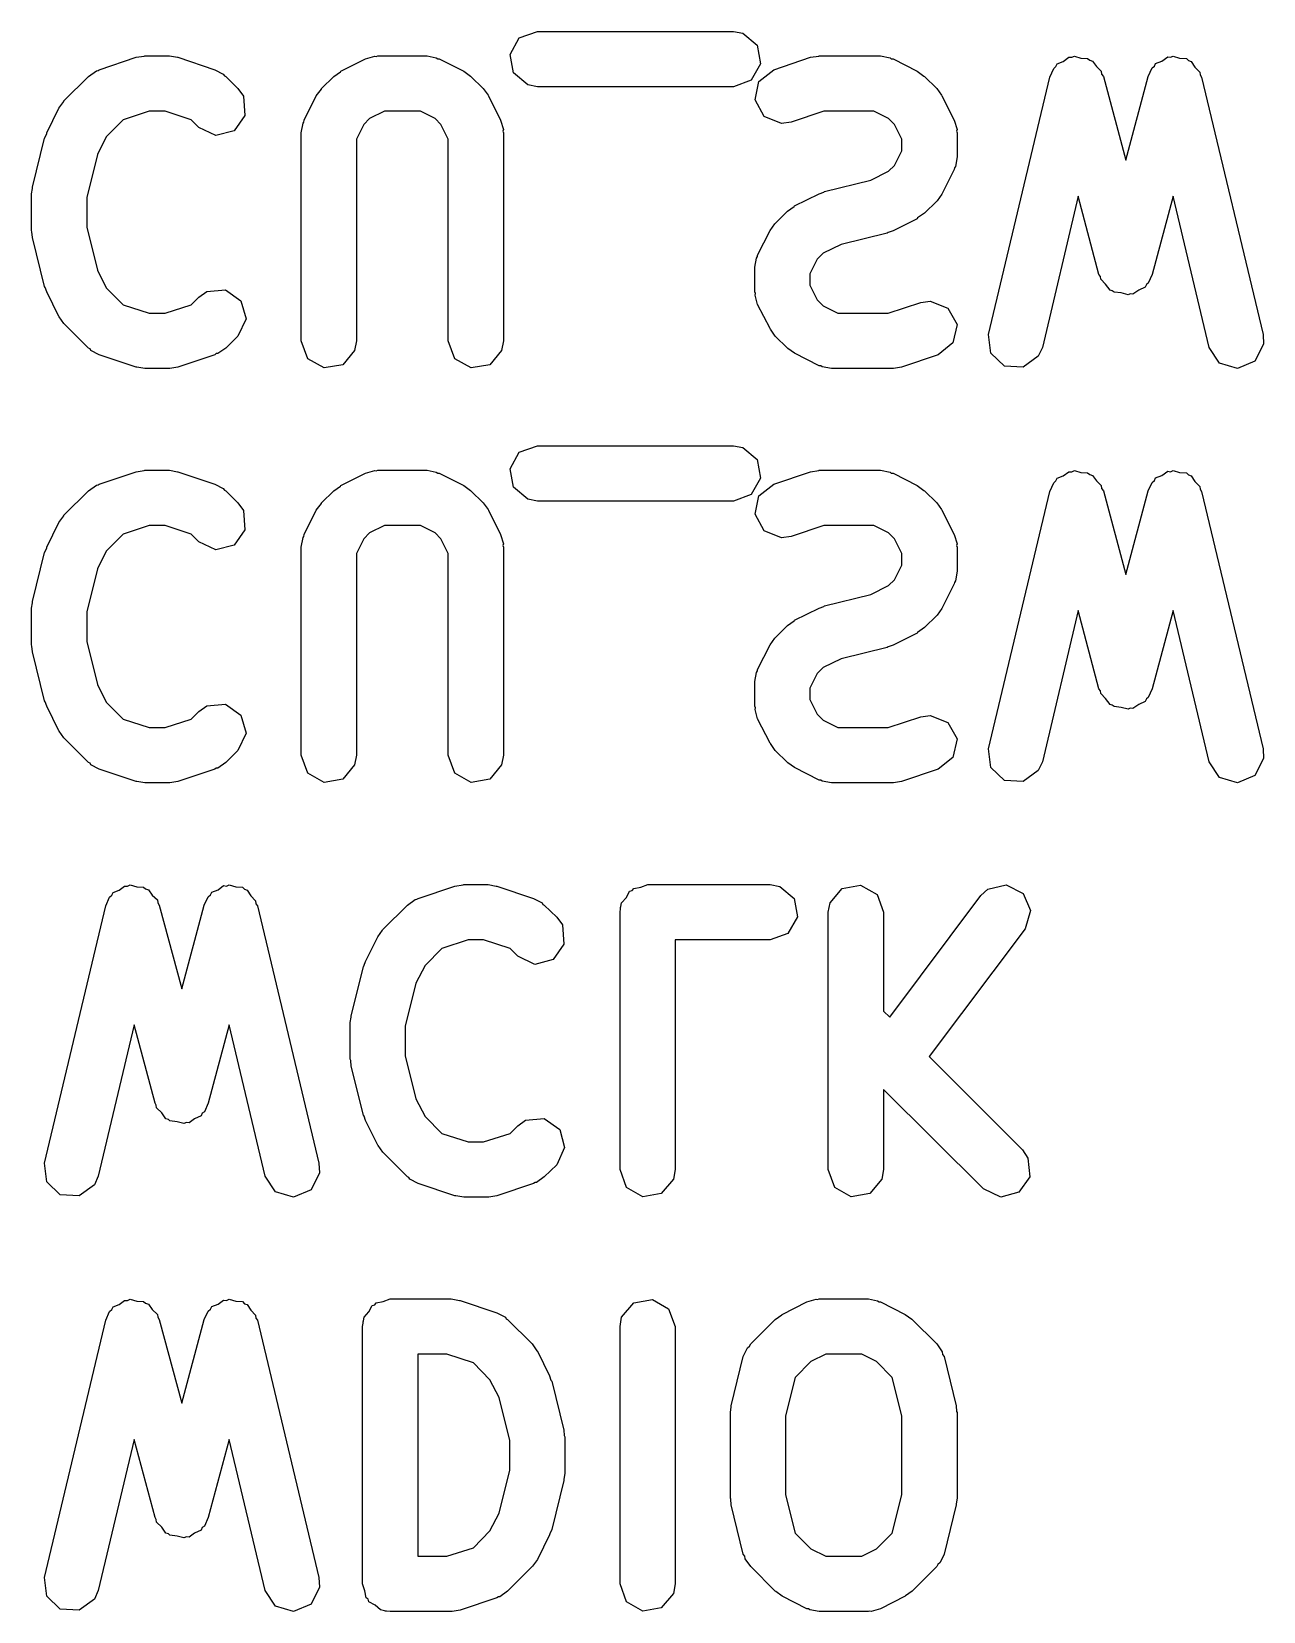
# Model space of a CAD drawing. Extents: x 101.2 to 197.2, y -144.3 to -85.8.
# Drawn here: x 115.624 to 118.973, y -118.83 to -114.533 of the extents above; entities that cross this region are included whole.
import ezdxf

# ---------------------------------------------------------------- set-up
doc = ezdxf.new("R2010")
doc.units = 0
doc.layers.add('BLACK', color=7, linetype='CONTINUOUS')

msp = doc.modelspace()

# ---------------------------------------------------------------- linework, layer by layer
at = {"layer": 'BLACK', "linetype": 'CONTINUOUS'}
for p, q in [((116.925, -114.595), (116.95, -114.55)), ((116.95, -114.55), (116.999, -114.533)), ((116.999, -114.533), (117.532, -114.533)), ((117.532, -114.533), (117.558, -114.537)), ((117.558, -114.537), (117.597, -114.57)), ((115.908, -114.603), (115.93, -114.6)), ((115.93, -114.6), (115.932, -114.599)), ((115.932, -114.599), (115.999, -114.599)), ((115.999, -114.599), (116.021, -114.603)), ((116.532, -114.607), (116.557, -114.6)), ((116.557, -114.6), (116.561, -114.601)), ((116.561, -114.601), (116.565, -114.599)), ((116.565, -114.599), (116.699, -114.599)), ((116.699, -114.599), (116.724, -114.604)), ((116.934, -114.645), (116.925, -114.595)), ((117.597, -114.57), (117.606, -114.621)), ((117.742, -114.603), (117.764, -114.6)), ((117.764, -114.6), (117.765, -114.599)), ((117.765, -114.599), (117.932, -114.599)), ((117.932, -114.599), (117.958, -114.604)), ((118.452, -114.603), (118.459, -114.6)), ((118.459, -114.6), (118.477, -114.605)), ((118.72, -114.603), (118.728, -114.6)), ((118.728, -114.6), (118.745, -114.605)), ((115.779, -114.655), (115.8, -114.64)), ((115.8, -114.64), (115.805, -114.639)), ((115.805, -114.639), (115.808, -114.637)), ((115.808, -114.637), (115.908, -114.603)), ((116.021, -114.603), (116.022, -114.603)), ((116.022, -114.603), (116.122, -114.637)), ((116.122, -114.637), (116.145, -114.649)), ((116.446, -114.655), (116.464, -114.642)), ((116.464, -114.642), (116.465, -114.641)), ((116.465, -114.641), (116.532, -114.607)), ((116.724, -114.604), (116.728, -114.607)), ((116.728, -114.607), (116.732, -114.607)), ((116.732, -114.607), (116.799, -114.641)), ((116.799, -114.641), (116.817, -114.654)), ((117.606, -114.621), (117.58, -114.665)), ((117.601, -114.669), (117.642, -114.637)), ((117.642, -114.637), (117.742, -114.603)), ((117.958, -114.604), (117.961, -114.607)), ((117.961, -114.607), (117.966, -114.607)), ((117.966, -114.607), (118.032, -114.641)), ((118.032, -114.641), (118.05, -114.654)), ((118.392, -114.657), (118.403, -114.633)), ((118.403, -114.633), (118.409, -114.628)), ((118.409, -114.628), (118.412, -114.621)), ((118.412, -114.621), (118.429, -114.614)), ((118.429, -114.614), (118.444, -114.603)), ((118.444, -114.603), (118.452, -114.603)), ((118.477, -114.605), (118.495, -114.606)), ((118.495, -114.606), (118.501, -114.611)), ((118.501, -114.611), (118.508, -114.613)), ((118.508, -114.613), (118.519, -114.628)), ((118.519, -114.628), (118.532, -114.641)), ((118.532, -114.641), (118.533, -114.649)), ((118.66, -114.655), (118.671, -114.632)), ((118.671, -114.632), (118.677, -114.627)), ((118.677, -114.627), (118.68, -114.62)), ((118.68, -114.62), (118.697, -114.613)), ((118.697, -114.613), (118.713, -114.602)), ((118.713, -114.602), (118.72, -114.603)), ((118.745, -114.605), (118.764, -114.606)), ((118.764, -114.606), (118.769, -114.612)), ((118.769, -114.612), (118.777, -114.614)), ((118.777, -114.614), (118.787, -114.63)), ((118.787, -114.63), (118.8, -114.643)), ((118.8, -114.643), (118.801, -114.651)), ((115.712, -114.721), (115.779, -114.655)), ((116.145, -114.649), (116.148, -114.653)), ((116.148, -114.653), (116.152, -114.655)), ((116.152, -114.655), (116.185, -114.688)), ((116.412, -114.688), (116.446, -114.655)), ((116.817, -114.654), (116.818, -114.655)), ((116.818, -114.655), (116.852, -114.688)), ((116.973, -114.678), (116.934, -114.645)), ((116.999, -114.683), (116.973, -114.678)), ((117.532, -114.683), (116.999, -114.683)), ((117.58, -114.665), (117.532, -114.683)), ((117.591, -114.719), (117.601, -114.669)), ((118.05, -114.654), (118.052, -114.655)), ((118.052, -114.655), (118.085, -114.688)), ((118.226, -115.357), (118.392, -114.657)), ((118.533, -114.649), (118.538, -114.655)), ((118.538, -114.655), (118.599, -114.883)), ((118.599, -114.883), (118.66, -114.655)), ((118.801, -114.651), (118.805, -114.657)), ((118.805, -114.657), (118.972, -115.357)), ((115.698, -114.741), (115.712, -114.723)), ((115.712, -114.723), (115.712, -114.721)), ((116.185, -114.688), (116.2, -114.709)), ((116.2, -114.709), (116.204, -114.761)), ((116.365, -114.774), (116.398, -114.708)), ((116.398, -114.708), (116.412, -114.69)), ((116.412, -114.69), (116.412, -114.688)), ((116.852, -114.688), (116.865, -114.706)), ((116.865, -114.706), (116.866, -114.708)), ((116.866, -114.708), (116.899, -114.774)), ((117.616, -114.764), (117.591, -114.719)), ((118.085, -114.688), (118.098, -114.706)), ((118.098, -114.706), (118.099, -114.708)), ((118.099, -114.708), (118.132, -114.774)), ((115.665, -114.808), (115.698, -114.741)), ((115.944, -114.749), (115.873, -114.773)), ((115.987, -114.749), (115.944, -114.749)), ((116.058, -114.773), (115.987, -114.749)), ((116.204, -114.761), (116.175, -114.803)), ((116.543, -114.769), (116.527, -114.786)), ((116.583, -114.749), (116.543, -114.769)), ((116.681, -114.749), (116.583, -114.749)), ((116.721, -114.769), (116.681, -114.749)), ((116.737, -114.786), (116.721, -114.769)), ((117.663, -114.783), (117.616, -114.764)), ((117.778, -114.749), (117.689, -114.779)), ((117.914, -114.749), (117.778, -114.749)), ((117.954, -114.769), (117.914, -114.749)), ((117.97, -114.786), (117.954, -114.769)), ((115.659, -114.823), (115.665, -114.811)), ((115.665, -114.811), (115.665, -114.808)), ((115.873, -114.773), (115.827, -114.819)), ((116.079, -114.794), (116.058, -114.773)), ((116.125, -114.816), (116.079, -114.794)), ((116.175, -114.803), (116.125, -114.816)), ((116.357, -114.808), (116.362, -114.782)), ((116.357, -115.374), (116.357, -114.808)), ((116.362, -114.782), (116.364, -114.779)), ((116.364, -114.779), (116.365, -114.774)), ((116.527, -114.786), (116.507, -114.826)), ((116.757, -114.826), (116.737, -114.786)), ((116.899, -114.774), (116.907, -114.799)), ((116.907, -114.799), (116.905, -114.804)), ((116.905, -114.804), (116.907, -114.808)), ((116.907, -114.808), (116.907, -115.374)), ((117.689, -114.779), (117.663, -114.783)), ((117.99, -114.826), (117.97, -114.786)), ((118.132, -114.774), (118.14, -114.799)), ((118.14, -114.799), (118.139, -114.804)), ((118.139, -114.804), (118.14, -114.808)), ((118.14, -114.808), (118.14, -114.874)), ((115.626, -114.956), (115.659, -114.823)), ((115.827, -114.819), (115.803, -114.867)), ((116.507, -114.826), (116.507, -115.374)), ((116.757, -115.374), (116.757, -114.826)), ((117.97, -114.897), (117.99, -114.857)), ((117.99, -114.857), (117.99, -114.826)), ((115.803, -114.867), (115.774, -114.984)), ((117.954, -114.913), (117.97, -114.897)), ((118.136, -114.9), (118.133, -114.904)), ((118.14, -114.874), (118.136, -114.9)), ((117.78, -114.968), (117.906, -114.937)), ((117.906, -114.937), (117.954, -114.913)), ((118.132, -114.908), (118.099, -114.975)), ((118.133, -114.904), (118.132, -114.908)), ((115.624, -114.974), (115.626, -114.96)), ((115.624, -115.074), (115.624, -114.974)), ((115.626, -114.96), (115.626, -114.956)), ((115.774, -114.984), (115.774, -115.065)), ((117.698, -115.007), (117.765, -114.974)), ((117.765, -114.974), (117.778, -114.97)), ((117.778, -114.97), (117.78, -114.968)), ((118.099, -114.975), (118.086, -114.993)), ((118.469, -114.981), (118.372, -115.392)), ((118.526, -115.194), (118.469, -114.981)), ((118.728, -114.981), (118.671, -115.194)), ((118.826, -115.392), (118.728, -114.981)), ((117.646, -115.055), (117.679, -115.021)), ((117.679, -115.021), (117.697, -115.009)), ((117.697, -115.009), (117.698, -115.007)), ((118.052, -115.027), (118.033, -115.04)), ((118.085, -114.994), (118.052, -115.027)), ((118.086, -114.993), (118.085, -114.994)), ((115.774, -115.065), (115.803, -115.182)), ((117.632, -115.074), (117.645, -115.056)), ((117.645, -115.056), (117.646, -115.055)), ((118.032, -115.042), (117.966, -115.075)), ((118.033, -115.04), (118.032, -115.042)), ((115.625, -115.078), (115.624, -115.074)), ((115.626, -115.093), (115.625, -115.078)), ((115.659, -115.226), (115.626, -115.093)), ((117.598, -115.141), (117.632, -115.074)), ((117.825, -115.112), (117.776, -115.136)), ((117.95, -115.081), (117.825, -115.112)), ((117.953, -115.079), (117.95, -115.081)), ((117.966, -115.075), (117.953, -115.079)), ((117.59, -115.174), (117.595, -115.149)), ((117.595, -115.149), (117.598, -115.145)), ((117.598, -115.145), (117.598, -115.141)), ((117.76, -115.152), (117.74, -115.192)), ((117.776, -115.136), (117.76, -115.152)), ((115.803, -115.182), (115.827, -115.23)), ((117.59, -115.241), (117.59, -115.174)), ((117.74, -115.192), (117.74, -115.223)), ((118.53, -115.199), (118.526, -115.194)), ((118.531, -115.206), (118.53, -115.199)), ((118.671, -115.194), (118.66, -115.217)), ((115.661, -115.229), (115.659, -115.226)), ((115.665, -115.241), (115.661, -115.229)), ((115.698, -115.308), (115.665, -115.241)), ((115.827, -115.23), (115.873, -115.276)), ((116.079, -115.255), (116.1, -115.24)), ((116.1, -115.24), (116.151, -115.235)), ((116.151, -115.235), (116.193, -115.265)), ((117.592, -115.245), (117.59, -115.241)), ((117.591, -115.25), (117.592, -115.245)), ((117.74, -115.223), (117.76, -115.263)), ((118.544, -115.22), (118.531, -115.206)), ((118.556, -115.236), (118.544, -115.22)), ((118.562, -115.238), (118.556, -115.236)), ((118.567, -115.242), (118.562, -115.238)), ((118.586, -115.244), (118.567, -115.242)), ((118.605, -115.249), (118.586, -115.244)), ((118.634, -115.236), (118.618, -115.247)), ((118.652, -115.228), (118.634, -115.236)), ((118.655, -115.221), (118.652, -115.228)), ((118.66, -115.217), (118.655, -115.221)), ((115.873, -115.276), (115.944, -115.299)), ((115.987, -115.299), (116.058, -115.276)), ((116.058, -115.276), (116.079, -115.255)), ((116.193, -115.265), (116.207, -115.314)), ((117.598, -115.275), (117.591, -115.25)), ((117.632, -115.341), (117.598, -115.275)), ((117.76, -115.263), (117.776, -115.279)), ((117.776, -115.279), (117.816, -115.299)), ((117.953, -115.299), (118.042, -115.27)), ((118.042, -115.27), (118.067, -115.266)), ((118.067, -115.266), (118.115, -115.285)), ((118.115, -115.285), (118.14, -115.33)), ((118.611, -115.246), (118.605, -115.249)), ((118.618, -115.247), (118.611, -115.246)), ((115.699, -115.309), (115.698, -115.308)), ((115.712, -115.327), (115.699, -115.309)), ((115.779, -115.394), (115.712, -115.327)), ((115.944, -115.299), (115.987, -115.299)), ((116.207, -115.314), (116.185, -115.361)), ((117.816, -115.299), (117.953, -115.299)), ((118.14, -115.33), (118.129, -115.38)), ((116.185, -115.361), (116.152, -115.394)), ((116.375, -115.423), (116.357, -115.374)), ((116.507, -115.374), (116.502, -115.4)), ((116.775, -115.423), (116.757, -115.374)), ((116.907, -115.374), (116.902, -115.4)), ((117.633, -115.342), (117.632, -115.341)), ((117.646, -115.361), (117.633, -115.342)), ((117.679, -115.394), (117.646, -115.361)), ((118.232, -115.408), (118.226, -115.357)), ((118.972, -115.357), (118.973, -115.383)), ((115.783, -115.396), (115.779, -115.394)), ((115.785, -115.4), (115.783, -115.396)), ((115.808, -115.412), (115.785, -115.4)), ((115.908, -115.446), (115.808, -115.412)), ((116.122, -115.412), (116.022, -115.446)), ((116.126, -115.409), (116.122, -115.412)), ((116.13, -115.409), (116.126, -115.409)), ((116.152, -115.394), (116.13, -115.409)), ((116.502, -115.4), (116.47, -115.439)), ((116.902, -115.4), (116.87, -115.439)), ((117.68, -115.395), (117.679, -115.394)), ((117.698, -115.408), (117.68, -115.395)), ((117.765, -115.442), (117.698, -115.408)), ((118.089, -115.412), (117.989, -115.446)), ((118.129, -115.38), (118.089, -115.412)), ((118.269, -115.443), (118.232, -115.408)), ((118.361, -115.416), (118.32, -115.446)), ((118.372, -115.392), (118.361, -115.416)), ((118.854, -115.435), (118.826, -115.392)), ((118.973, -115.383), (118.95, -115.429)), ((115.91, -115.446), (115.908, -115.446)), ((115.932, -115.449), (115.91, -115.446)), ((115.999, -115.449), (115.932, -115.449)), ((116, -115.449), (115.999, -115.449)), ((116.022, -115.446), (116, -115.449)), ((116.419, -115.448), (116.375, -115.423)), ((116.47, -115.439), (116.419, -115.448)), ((116.819, -115.448), (116.775, -115.423)), ((116.87, -115.439), (116.819, -115.448)), ((117.77, -115.442), (117.765, -115.442)), ((117.773, -115.445), (117.77, -115.442)), ((117.799, -115.449), (117.773, -115.445)), ((117.965, -115.449), (117.799, -115.449)), ((117.967, -115.449), (117.965, -115.449)), ((117.989, -115.446), (117.967, -115.449)), ((118.32, -115.446), (118.269, -115.443)), ((118.903, -115.449), (118.854, -115.435)), ((118.95, -115.429), (118.903, -115.449)), ((116.95, -115.677), (116.999, -115.66)), ((116.999, -115.66), (117.532, -115.66)), ((117.532, -115.66), (117.558, -115.664)), ((117.558, -115.664), (117.597, -115.697)), ((116.925, -115.722), (116.95, -115.677)), ((117.597, -115.697), (117.606, -115.748)), ((115.808, -115.764), (115.908, -115.73)), ((115.908, -115.73), (115.93, -115.727)), ((115.93, -115.727), (115.932, -115.726)), ((115.932, -115.726), (115.999, -115.726)), ((115.999, -115.726), (116.021, -115.73)), ((116.021, -115.73), (116.022, -115.73)), ((116.022, -115.73), (116.122, -115.764)), ((116.465, -115.768), (116.532, -115.734)), ((116.532, -115.734), (116.557, -115.727)), ((116.557, -115.727), (116.561, -115.728)), ((116.561, -115.728), (116.565, -115.726)), ((116.565, -115.726), (116.699, -115.726)), ((116.699, -115.726), (116.724, -115.731)), ((116.724, -115.731), (116.728, -115.734)), ((116.728, -115.734), (116.732, -115.734)), ((116.732, -115.734), (116.799, -115.768)), ((116.934, -115.772), (116.925, -115.722)), ((117.606, -115.748), (117.58, -115.792)), ((117.642, -115.764), (117.742, -115.73)), ((117.742, -115.73), (117.764, -115.727)), ((117.764, -115.727), (117.765, -115.726)), ((117.765, -115.726), (117.932, -115.726)), ((117.932, -115.726), (117.958, -115.731)), ((117.958, -115.731), (117.961, -115.734)), ((117.961, -115.734), (117.966, -115.734)), ((117.966, -115.734), (118.032, -115.768)), ((118.392, -115.784), (118.403, -115.76)), ((118.403, -115.76), (118.409, -115.755)), ((118.409, -115.755), (118.412, -115.748)), ((118.412, -115.748), (118.429, -115.741)), ((118.429, -115.741), (118.444, -115.73)), ((118.444, -115.73), (118.452, -115.73)), ((118.452, -115.73), (118.459, -115.727)), ((118.459, -115.727), (118.477, -115.732)), ((118.477, -115.732), (118.495, -115.733)), ((118.495, -115.733), (118.501, -115.738)), ((118.501, -115.738), (118.508, -115.74)), ((118.508, -115.74), (118.519, -115.755)), ((118.519, -115.755), (118.532, -115.768)), ((118.66, -115.782), (118.671, -115.759)), ((118.671, -115.759), (118.677, -115.754)), ((118.677, -115.754), (118.68, -115.747)), ((118.68, -115.747), (118.697, -115.74)), ((118.697, -115.74), (118.713, -115.729)), ((118.713, -115.729), (118.72, -115.73)), ((118.72, -115.73), (118.728, -115.727)), ((118.728, -115.727), (118.745, -115.732)), ((118.745, -115.732), (118.764, -115.733)), ((118.764, -115.733), (118.769, -115.739)), ((118.769, -115.739), (118.777, -115.741)), ((118.777, -115.741), (118.787, -115.757)), ((118.787, -115.757), (118.8, -115.77)), ((115.712, -115.848), (115.779, -115.782)), ((115.779, -115.782), (115.8, -115.767)), ((115.8, -115.767), (115.805, -115.766)), ((115.805, -115.766), (115.808, -115.764)), ((116.122, -115.764), (116.145, -115.776)), ((116.145, -115.776), (116.148, -115.78)), ((116.148, -115.78), (116.152, -115.782)), ((116.152, -115.782), (116.185, -115.815)), ((116.412, -115.815), (116.446, -115.782)), ((116.446, -115.782), (116.464, -115.769)), ((116.464, -115.769), (116.465, -115.768)), ((116.799, -115.768), (116.817, -115.781)), ((116.817, -115.781), (116.818, -115.782)), ((116.818, -115.782), (116.852, -115.815)), ((116.973, -115.805), (116.934, -115.772)), ((117.58, -115.792), (117.532, -115.81)), ((117.591, -115.846), (117.601, -115.796)), ((117.601, -115.796), (117.642, -115.764)), ((118.032, -115.768), (118.05, -115.781)), ((118.05, -115.781), (118.052, -115.782)), ((118.052, -115.782), (118.085, -115.815)), ((118.226, -116.484), (118.392, -115.784)), ((118.532, -115.768), (118.533, -115.776)), ((118.533, -115.776), (118.538, -115.782)), ((118.538, -115.782), (118.599, -116.01)), ((118.599, -116.01), (118.66, -115.782)), ((118.8, -115.77), (118.801, -115.778)), ((118.801, -115.778), (118.805, -115.784)), ((118.805, -115.784), (118.972, -116.484)), ((116.185, -115.815), (116.2, -115.836)), ((116.2, -115.836), (116.204, -115.888)), ((116.365, -115.901), (116.398, -115.835)), ((116.398, -115.835), (116.412, -115.817)), ((116.412, -115.817), (116.412, -115.815)), ((116.852, -115.815), (116.865, -115.833)), ((116.865, -115.833), (116.866, -115.835)), ((116.866, -115.835), (116.899, -115.901)), ((116.999, -115.81), (116.973, -115.805)), ((117.532, -115.81), (116.999, -115.81)), ((117.616, -115.891), (117.591, -115.846)), ((118.085, -115.815), (118.098, -115.833)), ((118.098, -115.833), (118.099, -115.835)), ((118.099, -115.835), (118.132, -115.901)), ((115.665, -115.935), (115.698, -115.868)), ((115.698, -115.868), (115.712, -115.85)), ((115.712, -115.85), (115.712, -115.848)), ((115.944, -115.876), (115.873, -115.9)), ((115.987, -115.876), (115.944, -115.876)), ((116.058, -115.9), (115.987, -115.876)), ((116.204, -115.888), (116.175, -115.93)), ((116.583, -115.876), (116.543, -115.896)), ((116.681, -115.876), (116.583, -115.876)), ((116.721, -115.896), (116.681, -115.876)), ((117.778, -115.876), (117.689, -115.906)), ((117.914, -115.876), (117.778, -115.876)), ((117.954, -115.896), (117.914, -115.876)), ((115.873, -115.9), (115.827, -115.946)), ((116.079, -115.921), (116.058, -115.9)), ((116.125, -115.943), (116.079, -115.921)), ((116.175, -115.93), (116.125, -115.943)), ((116.357, -115.935), (116.362, -115.909)), ((116.362, -115.909), (116.364, -115.906)), ((116.364, -115.906), (116.365, -115.901)), ((116.527, -115.913), (116.507, -115.953)), ((116.543, -115.896), (116.527, -115.913)), ((116.737, -115.913), (116.721, -115.896)), ((116.757, -115.953), (116.737, -115.913)), ((116.899, -115.901), (116.907, -115.926)), ((116.907, -115.926), (116.905, -115.931)), ((116.905, -115.931), (116.907, -115.935)), ((117.663, -115.91), (117.616, -115.891)), ((117.689, -115.906), (117.663, -115.91)), ((117.97, -115.913), (117.954, -115.896)), ((117.99, -115.953), (117.97, -115.913)), ((118.132, -115.901), (118.14, -115.926)), ((118.14, -115.926), (118.139, -115.931)), ((118.139, -115.931), (118.14, -115.935)), ((115.626, -116.083), (115.659, -115.95)), ((115.659, -115.95), (115.665, -115.938)), ((115.665, -115.938), (115.665, -115.935)), ((115.827, -115.946), (115.803, -115.994)), ((116.357, -116.501), (116.357, -115.935)), ((116.507, -115.953), (116.507, -116.501)), ((116.757, -116.501), (116.757, -115.953)), ((116.907, -115.935), (116.907, -116.501)), ((117.99, -115.984), (117.99, -115.953)), ((118.14, -115.935), (118.14, -116.001)), ((115.803, -115.994), (115.774, -116.111)), ((117.97, -116.024), (117.99, -115.984)), ((118.14, -116.001), (118.136, -116.027)), ((117.906, -116.064), (117.954, -116.04)), ((117.954, -116.04), (117.97, -116.024)), ((118.132, -116.035), (118.099, -116.102)), ((118.133, -116.031), (118.132, -116.035)), ((118.136, -116.027), (118.133, -116.031)), ((115.624, -116.101), (115.626, -116.087)), ((115.624, -116.201), (115.624, -116.101)), ((115.626, -116.087), (115.626, -116.083)), ((117.698, -116.134), (117.765, -116.101)), ((117.765, -116.101), (117.778, -116.097)), ((117.778, -116.097), (117.78, -116.095)), ((117.78, -116.095), (117.906, -116.064)), ((118.099, -116.102), (118.086, -116.12)), ((115.774, -116.111), (115.774, -116.192)), ((117.679, -116.148), (117.697, -116.136)), ((117.697, -116.136), (117.698, -116.134)), ((118.085, -116.121), (118.052, -116.154)), ((118.086, -116.12), (118.085, -116.121)), ((118.469, -116.108), (118.372, -116.519)), ((118.526, -116.321), (118.469, -116.108)), ((118.728, -116.108), (118.671, -116.321)), ((118.826, -116.519), (118.728, -116.108)), ((117.632, -116.201), (117.645, -116.183)), ((117.645, -116.183), (117.646, -116.182)), ((117.646, -116.182), (117.679, -116.148)), ((118.032, -116.169), (117.966, -116.202)), ((118.033, -116.167), (118.032, -116.169)), ((118.052, -116.154), (118.033, -116.167)), ((115.625, -116.205), (115.624, -116.201)), ((115.626, -116.22), (115.625, -116.205)), ((115.659, -116.353), (115.626, -116.22)), ((115.774, -116.192), (115.803, -116.309)), ((117.598, -116.268), (117.632, -116.201)), ((117.95, -116.208), (117.825, -116.239)), ((117.953, -116.206), (117.95, -116.208)), ((117.966, -116.202), (117.953, -116.206)), ((117.59, -116.301), (117.595, -116.276)), ((117.595, -116.276), (117.598, -116.272)), ((117.598, -116.272), (117.598, -116.268)), ((117.776, -116.263), (117.76, -116.279)), ((117.825, -116.239), (117.776, -116.263)), ((115.803, -116.309), (115.827, -116.357)), ((117.59, -116.368), (117.59, -116.301)), ((117.76, -116.279), (117.74, -116.319)), ((117.74, -116.319), (117.74, -116.35)), ((115.661, -116.356), (115.659, -116.353)), ((115.665, -116.368), (115.661, -116.356)), ((115.827, -116.357), (115.873, -116.403)), ((116.1, -116.367), (116.151, -116.362)), ((116.151, -116.362), (116.193, -116.392)), ((117.74, -116.35), (117.76, -116.39)), ((118.53, -116.326), (118.526, -116.321)), ((118.531, -116.333), (118.53, -116.326)), ((118.544, -116.347), (118.531, -116.333)), ((118.556, -116.363), (118.544, -116.347)), ((118.652, -116.355), (118.634, -116.363)), ((118.655, -116.348), (118.652, -116.355)), ((118.66, -116.344), (118.655, -116.348)), ((118.671, -116.321), (118.66, -116.344)), ((115.698, -116.435), (115.665, -116.368)), ((115.873, -116.403), (115.944, -116.426)), ((115.987, -116.426), (116.058, -116.403)), ((116.058, -116.403), (116.079, -116.382)), ((116.079, -116.382), (116.1, -116.367)), ((116.193, -116.392), (116.207, -116.441)), ((117.592, -116.372), (117.59, -116.368)), ((117.591, -116.377), (117.592, -116.372)), ((117.598, -116.402), (117.591, -116.377)), ((117.632, -116.468), (117.598, -116.402)), ((117.76, -116.39), (117.776, -116.406)), ((117.953, -116.426), (118.042, -116.397)), ((118.042, -116.397), (118.067, -116.393)), ((118.067, -116.393), (118.115, -116.412)), ((118.562, -116.365), (118.556, -116.363)), ((118.567, -116.369), (118.562, -116.365)), ((118.586, -116.371), (118.567, -116.369)), ((118.605, -116.376), (118.586, -116.371)), ((118.611, -116.373), (118.605, -116.376)), ((118.618, -116.374), (118.611, -116.373)), ((118.634, -116.363), (118.618, -116.374)), ((115.699, -116.436), (115.698, -116.435)), ((115.712, -116.454), (115.699, -116.436)), ((115.944, -116.426), (115.987, -116.426)), ((116.207, -116.441), (116.185, -116.488)), ((117.776, -116.406), (117.816, -116.426)), ((117.816, -116.426), (117.953, -116.426)), ((118.115, -116.412), (118.14, -116.457)), ((115.779, -116.521), (115.712, -116.454)), ((116.185, -116.488), (116.152, -116.521)), ((117.633, -116.469), (117.632, -116.468)), ((117.646, -116.488), (117.633, -116.469)), ((117.679, -116.521), (117.646, -116.488)), ((118.14, -116.457), (118.129, -116.507)), ((118.232, -116.535), (118.226, -116.484)), ((118.972, -116.484), (118.973, -116.51)), ((115.783, -116.523), (115.779, -116.521)), ((115.785, -116.527), (115.783, -116.523)), ((115.808, -116.539), (115.785, -116.527)), ((116.152, -116.521), (116.13, -116.536)), ((116.375, -116.55), (116.357, -116.501)), ((116.502, -116.527), (116.47, -116.566)), ((116.507, -116.501), (116.502, -116.527)), ((116.775, -116.55), (116.757, -116.501)), ((116.902, -116.527), (116.87, -116.566)), ((116.907, -116.501), (116.902, -116.527)), ((117.68, -116.522), (117.679, -116.521)), ((117.698, -116.535), (117.68, -116.522)), ((118.129, -116.507), (118.089, -116.539)), ((118.372, -116.519), (118.361, -116.543)), ((118.854, -116.562), (118.826, -116.519)), ((118.973, -116.51), (118.95, -116.556)), ((115.908, -116.573), (115.808, -116.539)), ((115.91, -116.573), (115.908, -116.573)), ((115.932, -116.576), (115.91, -116.573)), ((115.999, -116.576), (115.932, -116.576)), ((116, -116.576), (115.999, -116.576)), ((116.022, -116.573), (116, -116.576)), ((116.122, -116.539), (116.022, -116.573)), ((116.126, -116.536), (116.122, -116.539)), ((116.13, -116.536), (116.126, -116.536)), ((116.419, -116.575), (116.375, -116.55)), ((116.47, -116.566), (116.419, -116.575)), ((116.819, -116.575), (116.775, -116.55)), ((116.87, -116.566), (116.819, -116.575)), ((117.765, -116.569), (117.698, -116.535)), ((117.77, -116.569), (117.765, -116.569)), ((117.773, -116.572), (117.77, -116.569)), ((117.799, -116.576), (117.773, -116.572)), ((117.965, -116.576), (117.799, -116.576)), ((117.967, -116.576), (117.965, -116.576)), ((117.989, -116.573), (117.967, -116.576)), ((118.089, -116.539), (117.989, -116.573)), ((118.269, -116.57), (118.232, -116.535)), ((118.32, -116.573), (118.269, -116.57)), ((118.361, -116.543), (118.32, -116.573)), ((118.903, -116.576), (118.854, -116.562)), ((118.95, -116.556), (118.903, -116.576)), ((115.842, -116.882), (115.846, -116.875)), ((115.846, -116.875), (115.862, -116.868)), ((115.862, -116.868), (115.877, -116.857)), ((115.877, -116.857), (115.885, -116.857)), ((115.885, -116.857), (115.892, -116.854)), ((115.892, -116.854), (115.91, -116.859)), ((115.91, -116.859), (115.928, -116.86)), ((115.928, -116.86), (115.934, -116.865)), ((115.934, -116.865), (115.942, -116.867)), ((115.942, -116.867), (115.952, -116.882)), ((116.11, -116.881), (116.114, -116.874)), ((116.114, -116.874), (116.131, -116.867)), ((116.131, -116.867), (116.146, -116.856)), ((116.146, -116.856), (116.154, -116.857)), ((116.154, -116.857), (116.161, -116.854)), ((116.161, -116.854), (116.179, -116.859)), ((116.179, -116.859), (116.197, -116.86)), ((116.197, -116.86), (116.203, -116.866)), ((116.203, -116.866), (116.21, -116.868)), ((116.21, -116.868), (116.22, -116.884)), ((116.675, -116.891), (116.775, -116.857)), ((116.775, -116.857), (116.797, -116.854)), ((116.797, -116.854), (116.799, -116.853)), ((116.799, -116.853), (116.865, -116.853)), ((116.865, -116.853), (116.887, -116.857)), ((116.887, -116.857), (116.889, -116.857)), ((116.889, -116.857), (116.989, -116.891)), ((117.241, -116.888), (117.25, -116.871)), ((117.25, -116.871), (117.257, -116.869)), ((117.257, -116.869), (117.261, -116.864)), ((117.261, -116.864), (117.28, -116.86)), ((117.28, -116.86), (117.299, -116.853)), ((117.299, -116.853), (117.632, -116.853)), ((117.632, -116.853), (117.658, -116.858)), ((117.658, -116.858), (117.697, -116.891)), ((117.795, -116.903), (117.828, -116.864)), ((117.828, -116.864), (117.878, -116.855)), ((117.878, -116.855), (117.923, -116.88)), ((118.205, -116.883), (118.224, -116.866)), ((118.224, -116.866), (118.274, -116.854)), ((118.274, -116.854), (118.32, -116.877)), ((118.32, -116.877), (118.34, -116.924)), ((115.659, -117.611), (115.826, -116.911)), ((115.826, -116.911), (115.836, -116.887)), ((115.836, -116.887), (115.842, -116.882)), ((115.952, -116.882), (115.966, -116.895)), ((115.966, -116.895), (115.967, -116.903)), ((115.967, -116.903), (115.971, -116.909)), ((115.971, -116.909), (116.032, -117.137)), ((116.032, -117.137), (116.093, -116.909)), ((116.093, -116.909), (116.104, -116.886)), ((116.104, -116.886), (116.11, -116.881)), ((116.22, -116.884), (116.233, -116.897)), ((116.233, -116.897), (116.234, -116.905)), ((116.234, -116.905), (116.238, -116.911)), ((116.238, -116.911), (116.405, -117.611)), ((116.579, -116.975), (116.646, -116.909)), ((116.646, -116.909), (116.667, -116.894)), ((116.667, -116.894), (116.671, -116.893)), ((116.671, -116.893), (116.675, -116.891)), ((116.989, -116.891), (117.012, -116.903)), ((117.012, -116.903), (117.014, -116.907)), ((117.014, -116.907), (117.018, -116.909)), ((117.018, -116.909), (117.052, -116.942)), ((117.224, -116.928), (117.225, -116.919)), ((117.225, -116.915), (117.226, -116.913)), ((117.225, -116.919), (117.225, -116.915)), ((117.226, -116.913), (117.228, -116.903)), ((117.228, -116.903), (117.241, -116.888)), ((117.697, -116.891), (117.706, -116.941)), ((117.79, -116.928), (117.795, -116.903)), ((117.923, -116.88), (117.94, -116.928)), ((117.957, -117.214), (118.205, -116.883)), ((117.052, -116.942), (117.067, -116.963)), ((117.067, -116.963), (117.071, -117.015)), ((117.224, -117.628), (117.224, -116.928)), ((117.706, -116.941), (117.68, -116.986)), ((117.79, -117.628), (117.79, -116.928)), ((117.94, -116.928), (117.94, -117.197)), ((118.34, -116.924), (118.325, -116.973)), ((116.532, -117.062), (116.565, -116.995)), ((116.565, -116.995), (116.578, -116.977)), ((116.578, -116.977), (116.579, -116.975)), ((116.811, -117.003), (116.739, -117.027)), ((116.853, -117.003), (116.811, -117.003)), ((116.925, -117.027), (116.853, -117.003)), ((117.632, -117.003), (117.374, -117.003)), ((117.374, -117.003), (117.374, -117.628)), ((117.68, -116.986), (117.632, -117.003)), ((118.325, -116.973), (118.064, -117.321)), ((116.739, -117.027), (116.694, -117.073)), ((116.946, -117.048), (116.925, -117.027)), ((116.992, -117.07), (116.946, -117.048)), ((117.071, -117.015), (117.042, -117.057)), ((116.493, -117.21), (116.526, -117.077)), ((116.526, -117.077), (116.531, -117.065)), ((116.531, -117.065), (116.532, -117.062)), ((116.694, -117.073), (116.669, -117.121)), ((117.042, -117.057), (116.992, -117.07)), ((116.669, -117.121), (116.64, -117.238)), ((116.49, -117.228), (116.493, -117.214)), ((116.493, -117.214), (116.493, -117.21)), ((117.94, -117.197), (117.957, -117.214)), ((115.903, -117.235), (115.805, -117.646)), ((115.96, -117.448), (115.903, -117.235)), ((116.161, -117.235), (116.104, -117.448)), ((116.259, -117.646), (116.161, -117.235)), ((116.49, -117.328), (116.49, -117.228)), ((116.64, -117.238), (116.64, -117.319)), ((116.492, -117.332), (116.49, -117.328)), ((116.493, -117.347), (116.492, -117.332)), ((116.526, -117.48), (116.493, -117.347)), ((116.64, -117.319), (116.669, -117.436)), ((118.064, -117.321), (118.318, -117.575)), ((116.669, -117.436), (116.694, -117.484)), ((118.212, -117.681), (117.94, -117.41)), ((117.94, -117.41), (117.94, -117.628)), ((115.963, -117.453), (115.96, -117.448)), ((115.964, -117.46), (115.963, -117.453)), ((115.978, -117.474), (115.964, -117.46)), ((115.989, -117.49), (115.978, -117.474)), ((116.088, -117.475), (116.085, -117.482)), ((116.094, -117.471), (116.088, -117.475)), ((116.104, -117.448), (116.094, -117.471)), ((115.996, -117.492), (115.989, -117.49)), ((116, -117.496), (115.996, -117.492)), ((116.02, -117.498), (116, -117.496)), ((116.038, -117.503), (116.02, -117.498)), ((116.045, -117.5), (116.038, -117.503)), ((116.052, -117.501), (116.045, -117.5)), ((116.067, -117.49), (116.052, -117.501)), ((116.085, -117.482), (116.067, -117.49)), ((116.528, -117.483), (116.526, -117.48)), ((116.532, -117.495), (116.528, -117.483)), ((116.565, -117.562), (116.532, -117.495)), ((116.694, -117.484), (116.739, -117.53)), ((116.925, -117.53), (116.946, -117.509)), ((116.946, -117.509), (116.967, -117.494)), ((116.967, -117.494), (117.018, -117.489)), ((117.018, -117.489), (117.06, -117.519)), ((117.06, -117.519), (117.073, -117.568)), ((116.566, -117.563), (116.565, -117.562)), ((116.579, -117.581), (116.566, -117.563)), ((116.739, -117.53), (116.811, -117.553)), ((116.811, -117.553), (116.853, -117.553)), ((116.853, -117.553), (116.925, -117.53)), ((116.646, -117.648), (116.579, -117.581)), ((117.073, -117.568), (117.052, -117.615)), ((118.318, -117.575), (118.333, -117.597)), ((118.333, -117.597), (118.338, -117.648)), ((115.665, -117.662), (115.659, -117.611)), ((115.805, -117.646), (115.795, -117.67)), ((116.287, -117.689), (116.259, -117.646)), ((116.407, -117.637), (116.384, -117.683)), ((116.405, -117.611), (116.407, -117.637)), ((116.65, -117.65), (116.646, -117.648)), ((116.652, -117.654), (116.65, -117.65)), ((117.018, -117.648), (116.997, -117.663)), ((117.052, -117.615), (117.018, -117.648)), ((117.241, -117.677), (117.224, -117.628)), ((117.374, -117.628), (117.369, -117.654)), ((117.808, -117.677), (117.79, -117.628)), ((117.94, -117.628), (117.936, -117.654)), ((118.338, -117.648), (118.308, -117.69)), ((115.702, -117.697), (115.665, -117.662)), ((115.795, -117.67), (115.753, -117.7)), ((116.336, -117.703), (116.287, -117.689)), ((116.384, -117.683), (116.336, -117.703)), ((116.675, -117.666), (116.652, -117.654)), ((116.775, -117.7), (116.675, -117.666)), ((116.989, -117.666), (116.889, -117.7)), ((116.993, -117.663), (116.989, -117.666)), ((116.997, -117.663), (116.993, -117.663)), ((117.286, -117.702), (117.241, -117.677)), ((117.336, -117.693), (117.286, -117.702)), ((117.369, -117.654), (117.336, -117.693)), ((117.852, -117.702), (117.808, -117.677)), ((117.903, -117.693), (117.852, -117.702)), ((117.936, -117.654), (117.903, -117.693)), ((118.259, -117.703), (118.212, -117.681)), ((118.308, -117.69), (118.259, -117.703)), ((115.753, -117.7), (115.702, -117.697)), ((116.777, -117.7), (116.775, -117.7)), ((116.799, -117.703), (116.777, -117.7)), ((116.865, -117.703), (116.799, -117.703)), ((116.867, -117.703), (116.865, -117.703)), ((116.889, -117.7), (116.867, -117.703)), ((115.846, -118.002), (115.862, -117.995)), ((115.862, -117.995), (115.877, -117.984)), ((115.877, -117.984), (115.885, -117.984)), ((115.885, -117.984), (115.892, -117.981)), ((115.892, -117.981), (115.91, -117.986)), ((115.91, -117.986), (115.928, -117.987)), ((115.928, -117.987), (115.934, -117.992)), ((115.934, -117.992), (115.942, -117.994)), ((115.942, -117.994), (115.952, -118.009)), ((116.114, -118.001), (116.131, -117.994)), ((116.131, -117.994), (116.146, -117.983)), ((116.146, -117.983), (116.154, -117.984)), ((116.154, -117.984), (116.161, -117.981)), ((116.161, -117.981), (116.179, -117.986)), ((116.179, -117.986), (116.197, -117.987)), ((116.197, -117.987), (116.203, -117.993)), ((116.203, -117.993), (116.21, -117.995)), ((116.21, -117.995), (116.22, -118.011)), ((116.557, -117.996), (116.561, -117.991)), ((116.561, -117.991), (116.58, -117.987)), ((116.58, -117.987), (116.599, -117.98)), ((116.599, -117.98), (116.765, -117.98)), ((116.765, -117.98), (116.787, -117.984)), ((116.787, -117.984), (116.789, -117.984)), ((116.789, -117.984), (116.889, -118.018)), ((117.228, -118.03), (117.261, -117.991)), ((117.261, -117.991), (117.312, -117.982)), ((117.312, -117.982), (117.356, -118.007)), ((117.665, -118.022), (117.732, -117.988)), ((117.732, -117.988), (117.757, -117.981)), ((117.757, -117.981), (117.761, -117.982)), ((117.761, -117.982), (117.765, -117.98)), ((117.765, -117.98), (117.899, -117.98)), ((117.899, -117.98), (117.924, -117.985)), ((117.924, -117.985), (117.928, -117.988)), ((117.928, -117.988), (117.932, -117.988)), ((117.932, -117.988), (117.999, -118.022)), ((115.659, -118.738), (115.826, -118.038)), ((115.826, -118.038), (115.836, -118.014)), ((115.836, -118.014), (115.842, -118.009)), ((115.842, -118.009), (115.846, -118.002)), ((115.952, -118.009), (115.966, -118.022)), ((115.966, -118.022), (115.967, -118.03)), ((115.967, -118.03), (115.971, -118.036)), ((115.971, -118.036), (116.032, -118.264)), ((116.032, -118.264), (116.093, -118.036)), ((116.093, -118.036), (116.104, -118.013)), ((116.104, -118.013), (116.11, -118.008)), ((116.11, -118.008), (116.114, -118.001)), ((116.22, -118.011), (116.233, -118.024)), ((116.233, -118.024), (116.234, -118.032)), ((116.234, -118.032), (116.238, -118.038)), ((116.238, -118.038), (116.405, -118.738)), ((116.526, -118.04), (116.528, -118.03)), ((116.528, -118.03), (116.541, -118.015)), ((116.541, -118.015), (116.55, -117.998)), ((116.55, -117.998), (116.557, -117.996)), ((116.889, -118.018), (116.912, -118.03)), ((116.912, -118.03), (116.914, -118.034)), ((116.914, -118.034), (116.918, -118.036)), ((116.918, -118.036), (116.985, -118.102)), ((117.224, -118.055), (117.228, -118.03)), ((117.356, -118.007), (117.374, -118.055)), ((117.579, -118.102), (117.646, -118.036)), ((117.646, -118.036), (117.664, -118.023)), ((117.664, -118.023), (117.665, -118.022)), ((117.999, -118.022), (118.017, -118.035)), ((118.017, -118.035), (118.018, -118.036)), ((118.018, -118.036), (118.085, -118.102)), ((116.524, -118.055), (116.525, -118.046)), ((116.524, -118.755), (116.524, -118.055)), ((116.525, -118.042), (116.526, -118.04)), ((116.525, -118.046), (116.525, -118.042)), ((117.224, -118.755), (117.224, -118.055)), ((117.374, -118.055), (117.374, -118.755)), ((116.985, -118.102), (116.998, -118.121)), ((116.998, -118.121), (116.999, -118.122)), ((116.999, -118.122), (117.032, -118.189)), ((117.559, -118.137), (117.57, -118.113)), ((117.57, -118.113), (117.576, -118.109)), ((117.576, -118.109), (117.579, -118.102)), ((118.085, -118.102), (118.1, -118.124)), ((118.1, -118.124), (118.101, -118.131)), ((116.753, -118.13), (116.674, -118.13)), ((116.674, -118.13), (116.674, -118.68)), ((116.825, -118.154), (116.753, -118.13)), ((116.87, -118.2), (116.825, -118.154)), ((117.526, -118.271), (117.559, -118.137)), ((117.743, -118.15), (117.7, -118.194)), ((117.783, -118.13), (117.743, -118.15)), ((117.881, -118.13), (117.783, -118.13)), ((117.921, -118.15), (117.881, -118.13)), ((117.964, -118.194), (117.921, -118.15)), ((118.101, -118.131), (118.105, -118.137)), ((118.105, -118.137), (118.138, -118.271)), ((116.895, -118.248), (116.87, -118.2)), ((117.032, -118.189), (117.036, -118.201)), ((117.036, -118.201), (117.038, -118.204)), ((117.038, -118.204), (117.071, -118.337)), ((117.7, -118.194), (117.674, -118.298)), ((117.99, -118.298), (117.964, -118.194)), ((116.924, -118.365), (116.895, -118.248)), ((117.524, -118.289), (117.526, -118.274)), ((117.524, -118.522), (117.524, -118.289)), ((117.526, -118.274), (117.526, -118.271)), ((118.138, -118.271), (118.139, -118.286)), ((118.139, -118.286), (118.14, -118.289)), ((118.14, -118.289), (118.14, -118.522)), ((117.071, -118.337), (117.072, -118.352)), ((117.674, -118.298), (117.674, -118.513)), ((117.99, -118.513), (117.99, -118.298)), ((115.903, -118.362), (115.805, -118.773)), ((115.96, -118.575), (115.903, -118.362)), ((116.161, -118.362), (116.104, -118.575)), ((116.259, -118.773), (116.161, -118.362)), ((116.924, -118.446), (116.924, -118.365)), ((117.072, -118.352), (117.074, -118.355)), ((117.074, -118.355), (117.074, -118.455)), ((116.895, -118.563), (116.924, -118.446)), ((117.074, -118.455), (117.071, -118.47)), ((117.071, -118.474), (117.038, -118.607)), ((117.071, -118.47), (117.071, -118.474)), ((117.525, -118.525), (117.524, -118.522)), ((117.526, -118.54), (117.525, -118.525)), ((117.559, -118.674), (117.526, -118.54)), ((117.674, -118.513), (117.7, -118.617)), ((117.964, -118.617), (117.99, -118.513)), ((118.138, -118.54), (118.105, -118.674)), ((118.14, -118.522), (118.138, -118.537)), ((118.138, -118.537), (118.138, -118.54)), ((115.963, -118.58), (115.96, -118.575)), ((115.964, -118.587), (115.963, -118.58)), ((115.978, -118.601), (115.964, -118.587)), ((116.104, -118.575), (116.094, -118.598)), ((116.87, -118.611), (116.895, -118.563)), ((115.989, -118.617), (115.978, -118.601)), ((115.996, -118.619), (115.989, -118.617)), ((116, -118.623), (115.996, -118.619)), ((116.02, -118.625), (116, -118.623)), ((116.038, -118.63), (116.02, -118.625)), ((116.045, -118.627), (116.038, -118.63)), ((116.052, -118.628), (116.045, -118.627)), ((116.067, -118.617), (116.052, -118.628)), ((116.085, -118.609), (116.067, -118.617)), ((116.088, -118.602), (116.085, -118.609)), ((116.094, -118.598), (116.088, -118.602)), ((116.825, -118.657), (116.87, -118.611)), ((117.032, -118.622), (116.999, -118.689)), ((117.033, -118.619), (117.032, -118.622)), ((117.038, -118.607), (117.033, -118.619)), ((117.7, -118.617), (117.743, -118.66)), ((117.921, -118.66), (117.964, -118.617)), ((116.674, -118.68), (116.753, -118.68)), ((116.753, -118.68), (116.825, -118.657)), ((117.563, -118.68), (117.559, -118.674)), ((117.564, -118.687), (117.563, -118.68)), ((117.743, -118.66), (117.783, -118.68)), ((117.783, -118.68), (117.881, -118.68)), ((117.881, -118.68), (117.921, -118.66)), ((118.105, -118.674), (118.094, -118.697)), ((116.985, -118.708), (116.918, -118.775)), ((116.986, -118.707), (116.985, -118.708)), ((116.999, -118.689), (116.986, -118.707)), ((117.579, -118.708), (117.564, -118.687)), ((117.646, -118.775), (117.579, -118.708)), ((118.085, -118.708), (118.018, -118.775)), ((118.088, -118.702), (118.085, -118.708)), ((118.094, -118.697), (118.088, -118.702)), ((115.665, -118.789), (115.659, -118.738)), ((116.407, -118.764), (116.384, -118.81)), ((116.405, -118.738), (116.407, -118.764)), ((116.53, -118.774), (116.524, -118.755)), ((117.241, -118.804), (117.224, -118.755)), ((117.374, -118.755), (117.369, -118.781)), ((115.702, -118.824), (115.665, -118.789)), ((115.795, -118.797), (115.753, -118.827)), ((115.805, -118.773), (115.795, -118.797)), ((116.287, -118.816), (116.259, -118.773)), ((116.384, -118.81), (116.336, -118.83)), ((116.534, -118.793), (116.53, -118.774)), ((116.539, -118.797), (116.534, -118.793)), ((116.541, -118.804), (116.539, -118.797)), ((116.558, -118.813), (116.541, -118.804)), ((116.889, -118.793), (116.789, -118.827)), ((116.893, -118.79), (116.889, -118.793)), ((116.897, -118.79), (116.893, -118.79)), ((116.918, -118.775), (116.897, -118.79)), ((117.286, -118.829), (117.241, -118.804)), ((117.369, -118.781), (117.336, -118.82)), ((117.647, -118.776), (117.646, -118.775)), ((117.665, -118.789), (117.647, -118.776)), ((117.732, -118.823), (117.665, -118.789)), ((117.999, -118.789), (117.932, -118.823)), ((118, -118.788), (117.999, -118.789)), ((118.018, -118.775), (118, -118.788)), ((115.753, -118.827), (115.702, -118.824)), ((116.336, -118.83), (116.287, -118.816)), ((116.573, -118.826), (116.558, -118.813)), ((116.583, -118.828), (116.573, -118.826)), ((116.586, -118.829), (116.583, -118.828)), ((116.589, -118.829), (116.586, -118.829)), ((116.599, -118.83), (116.589, -118.829)), ((116.765, -118.83), (116.599, -118.83)), ((116.767, -118.83), (116.765, -118.83)), ((116.789, -118.827), (116.767, -118.83)), ((117.336, -118.82), (117.286, -118.829)), ((117.736, -118.823), (117.732, -118.823)), ((117.74, -118.826), (117.736, -118.823)), ((117.765, -118.83), (117.74, -118.826)), ((117.899, -118.83), (117.765, -118.83)), ((117.903, -118.829), (117.899, -118.83)), ((117.907, -118.83), (117.903, -118.829)), ((117.932, -118.823), (117.907, -118.83))]:
    msp.add_line(p, q, dxfattribs=at)

doc.saveas('drawing.dxf')
